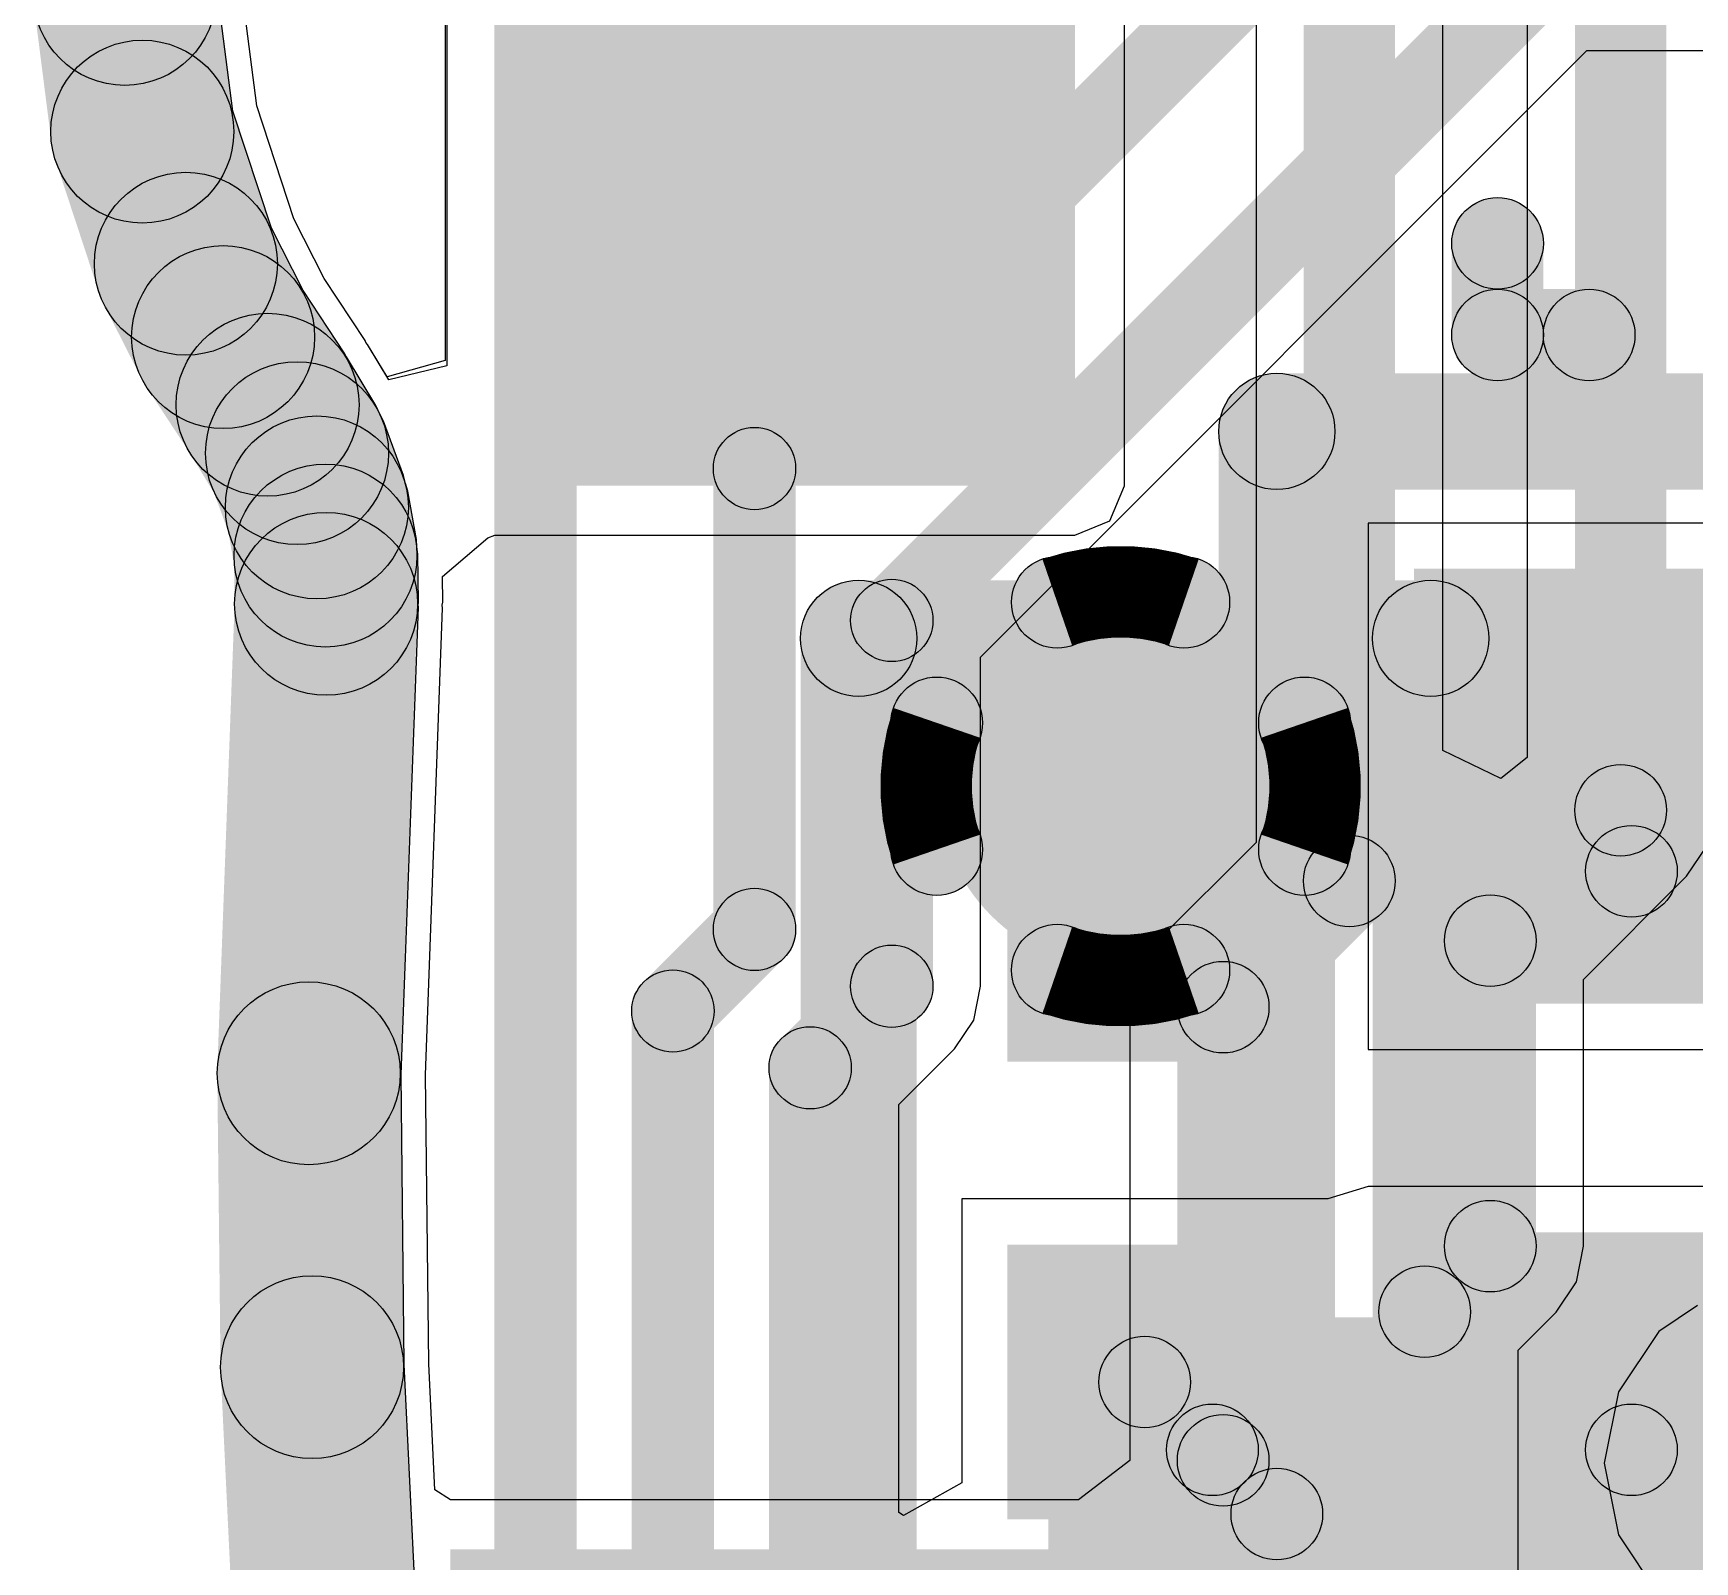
# Model space of a CAD drawing. Header units: millimetres. Extents: x -1.43 to 1.09, y -0.91 to 0.99.
# Drawn here: x -1.4349 to -1.292, y -0.2271 to -0.0956 of the extents above; entities that cross this region are included whole.
import ezdxf

# ---------------------------------------------------------------- set-up
doc = ezdxf.new("R2010")
doc.units = ezdxf.units.MM
doc.header["$MEASUREMENT"] = 0
for name, color, linetype in [('BottomLayer', 5, 'Continuous'), ('InternalPlane1', 76, 'Continuous'), ('InternalPlane2', 16, 'Continuous'), ('TopLayer', 1, 'Continuous'), ('TopOverlay', 2, 'Continuous'), ('TopPaste', 8, 'Continuous'), ('TopSolder', 216, 'Continuous'), ('ViaHoleLayer', 16, 'Continuous')]:
    doc.layers.add(name, color=color, linetype=linetype)

# ---------------------------------------------------------------- blocks, each defined once
blk = doc.blocks.new('RSM0032B_33')
at = {"layer": 'TopOverlay'}
h = blk.add_hatch(color=2, dxfattribs=at)
edge = h.paths.add_edge_path()
edge.add_arc((0.0876, -0.07972), 0.00394, 0, 360)
for points in [[(0.09154, -0.0876), (0.08366, -0.0876), (0.08366, -0.07972), (0.09154, -0.07972)], [(0.0876, -0.08366), (0.0876, -0.09154), (0.07972, -0.09154), (0.07972, -0.08366)]]:
    blk.add_hatch(color=2, dxfattribs=at).paths.add_polyline_path(points)
h = blk.add_hatch(color=2, dxfattribs=at)
edge = h.paths.add_edge_path()
edge.add_arc((0.07972, -0.0876), 0.00394, 0, 360)
h = blk.add_hatch(color=2, dxfattribs=at)
edge = h.paths.add_edge_path()
edge.add_arc((0.0876, -0.0876), 0.00394, 0, 360)
h = blk.add_hatch(color=2, dxfattribs=at)
edge = h.paths.add_edge_path()
edge.add_arc((0.0876, -0.0876), 0.00394, 0, 360)
for centre in [(0.0876, -0.07972), (0.07972, -0.0876), (0.0876, -0.0876), (0.0876, -0.0876)]:
    blk.add_circle(centre, 0.00394, dxfattribs=at)
blk = doc.blocks.new('P________0603__1608__61')
at = {"layer": 'TopLayer'}
for points in [[(-0.04724, 0.0187), (-0.00984, 0.0187), (-0.00984, -0.0187), (-0.04724, -0.0187)], [(0.00984, 0.0187), (0.04724, 0.0187), (0.04724, -0.0187), (0.00984, -0.0187)]]:
    blk.add_hatch(color=1, dxfattribs=at).paths.add_polyline_path(points)
at = {"layer": 'TopOverlay'}
h = blk.add_hatch(color=2, dxfattribs=at)
edge = h.paths.add_edge_path()
edge.add_arc((-0.05906, 0.03051), 0.005, 0, 360)
h = blk.add_hatch(color=2, dxfattribs=at)
edge = h.paths.add_edge_path()
edge.add_arc((-0.05906, 0.03051), 0.005, 0, 360)
for points in [[(0.05906, 0.03551), (0.05906, 0.02551), (-0.05906, 0.02551), (-0.05906, 0.03551)], [(-0.05406, -0.03051), (-0.06406, -0.03051), (-0.06406, 0.03051), (-0.05406, 0.03051)], [(0.06406, -0.03051), (0.05406, -0.03051), (0.05406, 0.03051), (0.06406, 0.03051)], [(0.05906, -0.02551), (0.05906, -0.03551), (-0.05906, -0.03551), (-0.05906, -0.02551)]]:
    blk.add_hatch(color=2, dxfattribs=at).paths.add_polyline_path(points)
h = blk.add_hatch(color=2, dxfattribs=at)
edge = h.paths.add_edge_path()
edge.add_arc((0.05906, 0.03051), 0.005, 0, 360)
h = blk.add_hatch(color=2, dxfattribs=at)
edge = h.paths.add_edge_path()
edge.add_arc((0.05906, 0.03051), 0.005, 0, 360)
h = blk.add_hatch(color=2, dxfattribs=at)
edge = h.paths.add_edge_path()
edge.add_arc((-0.05906, -0.03051), 0.005, 0, 360)
h = blk.add_hatch(color=2, dxfattribs=at)
edge = h.paths.add_edge_path()
edge.add_arc((-0.05906, -0.03051), 0.005, 0, 360)
h = blk.add_hatch(color=2, dxfattribs=at)
edge = h.paths.add_edge_path()
edge.add_arc((0.05906, -0.03051), 0.005, 0, 360)
h = blk.add_hatch(color=2, dxfattribs=at)
edge = h.paths.add_edge_path()
edge.add_arc((0.05906, -0.03051), 0.005, 0, 360)
at = {"layer": 'TopPaste'}
for points in [[(-0.04724, 0.0187), (-0.00984, 0.0187), (-0.00984, -0.0187), (-0.04724, -0.0187)], [(0.00984, 0.0187), (0.04724, 0.0187), (0.04724, -0.0187), (0.00984, -0.0187)]]:
    blk.add_hatch(color=8, dxfattribs=at).paths.add_polyline_path(points)
at = {"layer": 'TopSolder'}
for points in [[(-0.04724, 0.0187), (-0.00984, 0.0187), (-0.00984, -0.0187), (-0.04724, -0.0187)], [(0.00984, 0.0187), (0.04724, 0.0187), (0.04724, -0.0187), (0.00984, -0.0187)]]:
    blk.add_hatch(color=216, dxfattribs=at).paths.add_polyline_path(points)
at = {"layer": 'TopOverlay'}
for centre in [(-0.05906, 0.03051), (-0.05906, 0.03051), (0.05906, 0.03051), (0.05906, 0.03051), (-0.05906, -0.03051), (-0.05906, -0.03051), (0.05906, -0.03051), (0.05906, -0.03051)]:
    blk.add_circle(centre, 0.005, dxfattribs=at)
blk = doc.blocks.new('P________0402__1005__65')
at = {"layer": 'TopLayer'}
for points in [[(-0.0315, 0.01181), (-0.00787, 0.01181), (-0.00787, -0.01181), (-0.0315, -0.01181)], [(0.00787, 0.01181), (0.0315, 0.01181), (0.0315, -0.01181), (0.00787, -0.01181)]]:
    blk.add_hatch(color=1, dxfattribs=at).paths.add_polyline_path(points)
at = {"layer": 'TopOverlay'}
h = blk.add_hatch(color=2, dxfattribs=at)
edge = h.paths.add_edge_path()
edge.add_arc((-0.04429, 0.02461), 0.005, 0, 360)
h = blk.add_hatch(color=2, dxfattribs=at)
edge = h.paths.add_edge_path()
edge.add_arc((-0.04429, 0.02461), 0.005, 0, 360)
for points in [[(0.04429, 0.02961), (0.04429, 0.01961), (-0.04429, 0.01961), (-0.04429, 0.02961)], [(-0.03929, -0.02461), (-0.04929, -0.02461), (-0.04929, 0.02461), (-0.03929, 0.02461)], [(0.04929, -0.02461), (0.03929, -0.02461), (0.03929, 0.02461), (0.04929, 0.02461)], [(0.04429, -0.01961), (0.04429, -0.02961), (-0.04429, -0.02961), (-0.04429, -0.01961)]]:
    blk.add_hatch(color=2, dxfattribs=at).paths.add_polyline_path(points)
h = blk.add_hatch(color=2, dxfattribs=at)
edge = h.paths.add_edge_path()
edge.add_arc((0.04429, 0.02461), 0.005, 0, 360)
h = blk.add_hatch(color=2, dxfattribs=at)
edge = h.paths.add_edge_path()
edge.add_arc((0.04429, 0.02461), 0.005, 0, 360)
h = blk.add_hatch(color=2, dxfattribs=at)
edge = h.paths.add_edge_path()
edge.add_arc((-0.04429, -0.02461), 0.005, 0, 360)
h = blk.add_hatch(color=2, dxfattribs=at)
edge = h.paths.add_edge_path()
edge.add_arc((-0.04429, -0.02461), 0.005, 0, 360)
h = blk.add_hatch(color=2, dxfattribs=at)
edge = h.paths.add_edge_path()
edge.add_arc((0.04429, -0.02461), 0.005, 0, 360)
h = blk.add_hatch(color=2, dxfattribs=at)
edge = h.paths.add_edge_path()
edge.add_arc((0.04429, -0.02461), 0.005, 0, 360)
at = {"layer": 'TopPaste'}
for points in [[(-0.0315, 0.01181), (-0.00787, 0.01181), (-0.00787, -0.01181), (-0.0315, -0.01181)], [(0.00787, 0.01181), (0.0315, 0.01181), (0.0315, -0.01181), (0.00787, -0.01181)]]:
    blk.add_hatch(color=8, dxfattribs=at).paths.add_polyline_path(points)
at = {"layer": 'TopSolder'}
for points in [[(-0.0315, 0.01181), (-0.00787, 0.01181), (-0.00787, -0.01181), (-0.0315, -0.01181)], [(0.00787, 0.01181), (0.0315, 0.01181), (0.0315, -0.01181), (0.00787, -0.01181)]]:
    blk.add_hatch(color=216, dxfattribs=at).paths.add_polyline_path(points)
at = {"layer": 'TopOverlay'}
for centre in [(-0.04429, 0.02461), (-0.04429, 0.02461), (0.04429, 0.02461), (0.04429, 0.02461), (-0.04429, -0.02461), (-0.04429, -0.02461), (0.04429, -0.02461), (0.04429, -0.02461)]:
    blk.add_circle(centre, 0.005, dxfattribs=at)

msp = doc.modelspace()

# ---------------------------------------------------------------- hatches: boundary and pattern name
at = {"layer": 'BottomLayer'}
for points in [[(-1.31776, -0.16854), (-1.32563, -0.16854), (-1.32563, 0.00926), (-1.31776, 0.00926)], [(-1.29442, -0.16246), (-1.3023, -0.16246), (-1.3023, -0.0512), (-1.29442, -0.0512)], [(-1.39523, -0.13454), (-1.34531, -0.13454), (-1.34531, -0.05963), (-1.39523, -0.05963)], [(-1.3068, -0.17647), (-1.31236, -0.1709), (-1.30114, -0.15968), (-1.29558, -0.16525)], [(-1.32978, -0.18219), (-1.33534, -0.17662), (-1.32448, -0.16576), (-1.31891, -0.17133)], [(-1.30564, -0.19996), (-1.31352, -0.19996), (-1.31352, -0.17368), (-1.30564, -0.17368)], [(-1.32862, -0.21839), (-1.3365, -0.21839), (-1.3365, -0.1794), (-1.32862, -0.1794)], [(-1.31243, -0.20838), (-1.318, -0.20281), (-1.31236, -0.19718), (-1.3068, -0.20274)], [(-1.31128, -0.24991), (-1.31915, -0.24991), (-1.31915, -0.2056), (-1.31128, -0.2056)], [(-1.33534, -0.22118), (-1.32978, -0.21561), (-1.32516, -0.22023), (-1.33073, -0.2258)], [(-1.324, -0.26502), (-1.33188, -0.26502), (-1.33188, -0.22301), (-1.324, -0.22301)], [(-1.39904, -0.28911), (-1.33833, -0.28911), (-1.33833, -0.22605), (-1.39904, -0.22605)]]:
    msp.add_hatch(color=5, dxfattribs=at).paths.add_polyline_path(points)
h = msp.add_hatch(color=5, dxfattribs=at)
edge = h.paths.add_edge_path()
edge.add_arc((-1.34138, -0.16039), 0.01181, 0, 360)
h = msp.add_hatch(color=5, dxfattribs=at)
edge = h.paths.add_edge_path()
edge.add_arc((-1.29836, -0.16246), 0.00394, 0, 360)
h = msp.add_hatch(color=5, dxfattribs=at)
edge = h.paths.add_edge_path()
edge.add_arc((-1.29836, -0.16246), 0.00394, 0, 360)
h = msp.add_hatch(color=5, dxfattribs=at)
edge = h.paths.add_edge_path()
edge.add_arc((-1.3217, -0.16854), 0.00394, 0, 360)
h = msp.add_hatch(color=5, dxfattribs=at)
edge = h.paths.add_edge_path()
edge.add_arc((-1.3217, -0.16854), 0.00394, 0, 360)
h = msp.add_hatch(color=5, dxfattribs=at)
edge = h.paths.add_edge_path()
edge.add_arc((-1.30958, -0.17368), 0.00394, 0, 360)
h = msp.add_hatch(color=5, dxfattribs=at)
edge = h.paths.add_edge_path()
edge.add_arc((-1.30958, -0.17368), 0.00394, 0, 360)
h = msp.add_hatch(color=5, dxfattribs=at)
edge = h.paths.add_edge_path()
edge.add_arc((-1.33256, -0.1794), 0.00394, 0, 360)
h = msp.add_hatch(color=5, dxfattribs=at)
edge = h.paths.add_edge_path()
edge.add_arc((-1.33256, -0.1794), 0.00394, 0, 360)
h = msp.add_hatch(color=5, dxfattribs=at)
edge = h.paths.add_edge_path()
edge.add_arc((-1.30958, -0.19996), 0.00394, 0, 360)
h = msp.add_hatch(color=5, dxfattribs=at)
edge = h.paths.add_edge_path()
edge.add_arc((-1.30958, -0.19996), 0.00394, 0, 360)
h = msp.add_hatch(color=5, dxfattribs=at)
edge = h.paths.add_edge_path()
edge.add_arc((-1.31522, -0.2056), 0.00394, 0, 360)
h = msp.add_hatch(color=5, dxfattribs=at)
edge = h.paths.add_edge_path()
edge.add_arc((-1.31522, -0.2056), 0.00394, 0, 360)
h = msp.add_hatch(color=5, dxfattribs=at)
edge = h.paths.add_edge_path()
edge.add_arc((-1.28372, -0.21864), 0.01181, 0, 360)
h = msp.add_hatch(color=5, dxfattribs=at)
edge = h.paths.add_edge_path()
edge.add_arc((-1.33256, -0.21839), 0.00394, 0, 360)
h = msp.add_hatch(color=5, dxfattribs=at)
edge = h.paths.add_edge_path()
edge.add_arc((-1.33256, -0.21839), 0.00394, 0, 360)
h = msp.add_hatch(color=5, dxfattribs=at)
edge = h.paths.add_edge_path()
edge.add_arc((-1.32794, -0.22301), 0.00394, 0, 360)
h = msp.add_hatch(color=5, dxfattribs=at)
edge = h.paths.add_edge_path()
edge.add_arc((-1.32794, -0.22301), 0.00394, 0, 360)
at = {"layer": 'InternalPlane1'}
h = msp.add_hatch(color=76, dxfattribs=at)
edge = h.paths.add_edge_path()
edge.add_arc((-1.42706, -0.09223), 0.00787, 0, 360)
h = msp.add_hatch(color=76, dxfattribs=at)
edge = h.paths.add_edge_path()
edge.add_arc((-1.42706, -0.09223), 0.00787, 0, 360)
for points in [[(-1.43487, -0.09323), (-1.41925, -0.09123), (-1.41773, -0.10308), (-1.43336, -0.10507)], [(-1.43302, -0.10654), (-1.41807, -0.10161), (-1.41432, -0.11298), (-1.42928, -0.1179)], [(-1.42882, -0.11901), (-1.41478, -0.11187), (-1.41158, -0.11818), (-1.42562, -0.12532)], [(-1.42517, -0.12608), (-1.41202, -0.11742), (-1.40819, -0.12324), (-1.42134, -0.1319)], [(-1.42151, -0.13164), (-1.40803, -0.12349), (-1.4055, -0.12767), (-1.41898, -0.13582)], [(-1.41963, -0.13447), (-1.40486, -0.12902), (-1.40314, -0.13367), (-1.41792, -0.13912)], [(-1.41828, -0.13777), (-1.40278, -0.13502), (-1.40204, -0.13917), (-1.41755, -0.14193)], [(-1.41767, -0.14066), (-1.40192, -0.14044), (-1.40186, -0.14459), (-1.41761, -0.14481)], [(-1.40336, -0.18539), (-1.4191, -0.1848), (-1.4176, -0.14441), (-1.40187, -0.14499)], [(-1.4191, -0.18518), (-1.40335, -0.18501), (-1.40307, -0.21028), (-1.41882, -0.21045)], [(-1.41881, -0.21074), (-1.40308, -0.20999), (-1.40187, -0.23522), (-1.4176, -0.23598)]]:
    msp.add_hatch(color=76, dxfattribs=at).paths.add_polyline_path(points)
h = msp.add_hatch(color=76, dxfattribs=at)
edge = h.paths.add_edge_path()
edge.add_arc((-1.42555, -0.10408), 0.00787, 0, 360)
h = msp.add_hatch(color=76, dxfattribs=at)
edge = h.paths.add_edge_path()
edge.add_arc((-1.42555, -0.10408), 0.00787, 0, 360)
h = msp.add_hatch(color=76, dxfattribs=at)
edge = h.paths.add_edge_path()
edge.add_arc((-1.4218, -0.11544), 0.00787, 0, 360)
h = msp.add_hatch(color=76, dxfattribs=at)
edge = h.paths.add_edge_path()
edge.add_arc((-1.4218, -0.11544), 0.00787, 0, 360)
h = msp.add_hatch(color=76, dxfattribs=at)
edge = h.paths.add_edge_path()
edge.add_arc((-1.4186, -0.12175), 0.00787, 0, 360)
h = msp.add_hatch(color=76, dxfattribs=at)
edge = h.paths.add_edge_path()
edge.add_arc((-1.4186, -0.12175), 0.00787, 0, 360)
h = msp.add_hatch(color=76, dxfattribs=at)
edge = h.paths.add_edge_path()
edge.add_arc((-1.41477, -0.12757), 0.00787, 0, 360)
h = msp.add_hatch(color=76, dxfattribs=at)
edge = h.paths.add_edge_path()
edge.add_arc((-1.41477, -0.12757), 0.00787, 0, 360)
h = msp.add_hatch(color=76, dxfattribs=at)
edge = h.paths.add_edge_path()
edge.add_arc((-1.41224, -0.13174), 0.00787, 0, 360)
h = msp.add_hatch(color=76, dxfattribs=at)
edge = h.paths.add_edge_path()
edge.add_arc((-1.41224, -0.13174), 0.00787, 0, 360)
h = msp.add_hatch(color=76, dxfattribs=at)
edge = h.paths.add_edge_path()
edge.add_arc((-1.41053, -0.1364), 0.00787, 0, 360)
h = msp.add_hatch(color=76, dxfattribs=at)
edge = h.paths.add_edge_path()
edge.add_arc((-1.41053, -0.1364), 0.00787, 0, 360)
h = msp.add_hatch(color=76, dxfattribs=at)
edge = h.paths.add_edge_path()
edge.add_arc((-1.40979, -0.14055), 0.00787, 0, 360)
h = msp.add_hatch(color=76, dxfattribs=at)
edge = h.paths.add_edge_path()
edge.add_arc((-1.40979, -0.14055), 0.00787, 0, 360)
h = msp.add_hatch(color=76, dxfattribs=at)
edge = h.paths.add_edge_path()
edge.add_arc((-1.40974, -0.1447), 0.00787, 0, 360)
h = msp.add_hatch(color=76, dxfattribs=at)
edge = h.paths.add_edge_path()
edge.add_arc((-1.40974, -0.1447), 0.00787, 0, 360)
h = msp.add_hatch(color=76, dxfattribs=at)
edge = h.paths.add_edge_path()
edge.add_arc((-1.34683, -0.14457), 0.00394, 0, 360)
h = msp.add_hatch(color=76, dxfattribs=at)
edge = h.paths.add_edge_path()
edge.add_arc((-1.33594, -0.14457), 0.00394, 0, 360)
h = msp.add_hatch(color=76, dxfattribs=at)
edge = h.paths.add_edge_path()
edge.add_arc((-1.3572, -0.15494), 0.00394, 0, 360)
h = msp.add_hatch(color=76, dxfattribs=at)
edge = h.paths.add_edge_path()
edge.add_arc((-1.32556, -0.15494), 0.00394, 0, 360)
h = msp.add_hatch(color=76, dxfattribs=at)
edge = h.paths.add_edge_path()
edge.add_arc((-1.3572, -0.16584), 0.00394, 0, 360)
h = msp.add_hatch(color=76, dxfattribs=at)
edge = h.paths.add_edge_path()
edge.add_arc((-1.32556, -0.16584), 0.00394, 0, 360)
h = msp.add_hatch(color=76, dxfattribs=at)
edge = h.paths.add_edge_path()
edge.add_arc((-1.34683, -0.17621), 0.00394, 0, 360)
h = msp.add_hatch(color=76, dxfattribs=at)
edge = h.paths.add_edge_path()
edge.add_arc((-1.33594, -0.17621), 0.00394, 0, 360)
h = msp.add_hatch(color=76, dxfattribs=at)
edge = h.paths.add_edge_path()
edge.add_arc((-1.41123, -0.18509), 0.00787, 0, 360)
h = msp.add_hatch(color=76, dxfattribs=at)
edge = h.paths.add_edge_path()
edge.add_arc((-1.41123, -0.18509), 0.00787, 0, 360)
h = msp.add_hatch(color=76, dxfattribs=at)
edge = h.paths.add_edge_path()
edge.add_arc((-1.41095, -0.21037), 0.00787, 0, 360)
h = msp.add_hatch(color=76, dxfattribs=at)
edge = h.paths.add_edge_path()
edge.add_arc((-1.41095, -0.21037), 0.00787, 0, 360)
h = msp.add_hatch(color=76, dxfattribs=at)
edge = h.paths.add_edge_path()
edge.add_arc((-1.28372, -0.21864), 0.01575, 0, 360)
at = {"layer": 'InternalPlane2'}
h = msp.add_hatch(color=16, dxfattribs=at)
edge = h.paths.add_edge_path()
edge.add_arc((-1.42706, -0.09223), 0.00787, 0, 360)
h = msp.add_hatch(color=16, dxfattribs=at)
edge = h.paths.add_edge_path()
edge.add_arc((-1.42706, -0.09223), 0.00787, 0, 360)
for points in [[(-1.43487, -0.09323), (-1.41925, -0.09123), (-1.41773, -0.10308), (-1.43336, -0.10507)], [(-1.43302, -0.10654), (-1.41807, -0.10161), (-1.41432, -0.11298), (-1.42928, -0.1179)], [(-1.42882, -0.11901), (-1.41478, -0.11187), (-1.41158, -0.11818), (-1.42562, -0.12532)], [(-1.42517, -0.12608), (-1.41202, -0.11742), (-1.40819, -0.12324), (-1.42134, -0.1319)], [(-1.42151, -0.13164), (-1.40803, -0.12349), (-1.4055, -0.12767), (-1.41898, -0.13582)], [(-1.41963, -0.13447), (-1.40486, -0.12902), (-1.40314, -0.13367), (-1.41792, -0.13912)], [(-1.41828, -0.13777), (-1.40278, -0.13502), (-1.40204, -0.13917), (-1.41755, -0.14193)], [(-1.41767, -0.14066), (-1.40192, -0.14044), (-1.40186, -0.14459), (-1.41761, -0.14481)], [(-1.40336, -0.18539), (-1.4191, -0.1848), (-1.4176, -0.14441), (-1.40187, -0.14499)], [(-1.4191, -0.18518), (-1.40335, -0.18501), (-1.40307, -0.21028), (-1.41882, -0.21045)], [(-1.41881, -0.21074), (-1.40308, -0.20999), (-1.40187, -0.23522), (-1.4176, -0.23598)]]:
    msp.add_hatch(color=16, dxfattribs=at).paths.add_polyline_path(points)
h = msp.add_hatch(color=16, dxfattribs=at)
edge = h.paths.add_edge_path()
edge.add_arc((-1.42555, -0.10408), 0.00787, 0, 360)
h = msp.add_hatch(color=16, dxfattribs=at)
edge = h.paths.add_edge_path()
edge.add_arc((-1.42555, -0.10408), 0.00787, 0, 360)
h = msp.add_hatch(color=16, dxfattribs=at)
edge = h.paths.add_edge_path()
edge.add_arc((-1.4218, -0.11544), 0.00787, 0, 360)
h = msp.add_hatch(color=16, dxfattribs=at)
edge = h.paths.add_edge_path()
edge.add_arc((-1.4218, -0.11544), 0.00787, 0, 360)
h = msp.add_hatch(color=16, dxfattribs=at)
edge = h.paths.add_edge_path()
edge.add_arc((-1.4186, -0.12175), 0.00787, 0, 360)
h = msp.add_hatch(color=16, dxfattribs=at)
edge = h.paths.add_edge_path()
edge.add_arc((-1.4186, -0.12175), 0.00787, 0, 360)
h = msp.add_hatch(color=16, dxfattribs=at)
edge = h.paths.add_edge_path()
edge.add_arc((-1.41477, -0.12757), 0.00787, 0, 360)
h = msp.add_hatch(color=16, dxfattribs=at)
edge = h.paths.add_edge_path()
edge.add_arc((-1.41477, -0.12757), 0.00787, 0, 360)
h = msp.add_hatch(color=16, dxfattribs=at)
edge = h.paths.add_edge_path()
edge.add_arc((-1.41224, -0.13174), 0.00787, 0, 360)
h = msp.add_hatch(color=16, dxfattribs=at)
edge = h.paths.add_edge_path()
edge.add_arc((-1.41224, -0.13174), 0.00787, 0, 360)
h = msp.add_hatch(color=16, dxfattribs=at)
edge = h.paths.add_edge_path()
edge.add_arc((-1.41053, -0.1364), 0.00787, 0, 360)
h = msp.add_hatch(color=16, dxfattribs=at)
edge = h.paths.add_edge_path()
edge.add_arc((-1.41053, -0.1364), 0.00787, 0, 360)
h = msp.add_hatch(color=16, dxfattribs=at)
edge = h.paths.add_edge_path()
edge.add_arc((-1.40979, -0.14055), 0.00787, 0, 360)
h = msp.add_hatch(color=16, dxfattribs=at)
edge = h.paths.add_edge_path()
edge.add_arc((-1.40979, -0.14055), 0.00787, 0, 360)
h = msp.add_hatch(color=16, dxfattribs=at)
edge = h.paths.add_edge_path()
edge.add_arc((-1.40974, -0.1447), 0.00787, 0, 360)
h = msp.add_hatch(color=16, dxfattribs=at)
edge = h.paths.add_edge_path()
edge.add_arc((-1.40974, -0.1447), 0.00787, 0, 360)
h = msp.add_hatch(color=16, dxfattribs=at)
edge = h.paths.add_edge_path()
edge.add_arc((-1.34138, -0.16039), 0.01575, 0, 360)
h = msp.add_hatch(color=16, dxfattribs=at)
edge = h.paths.add_edge_path()
edge.add_arc((-1.41123, -0.18509), 0.00787, 0, 360)
h = msp.add_hatch(color=16, dxfattribs=at)
edge = h.paths.add_edge_path()
edge.add_arc((-1.41123, -0.18509), 0.00787, 0, 360)
h = msp.add_hatch(color=16, dxfattribs=at)
edge = h.paths.add_edge_path()
edge.add_arc((-1.41095, -0.21037), 0.00787, 0, 360)
h = msp.add_hatch(color=16, dxfattribs=at)
edge = h.paths.add_edge_path()
edge.add_arc((-1.41095, -0.21037), 0.00787, 0, 360)
h = msp.add_hatch(color=16, dxfattribs=at)
edge = h.paths.add_edge_path()
edge.add_arc((-1.28372, -0.21864), 0.01575, 0, 360)
at = {"layer": 'TopLayer'}
for points in [[(-1.37037, -0.13557), (-1.37538, -0.13056), (-1.31566, -0.07083), (-1.31065, -0.07584)], [(-1.38817, -0.24722), (-1.39525, -0.24722), (-1.39525, -0.07859), (-1.38817, -0.07859)], [(-1.35856, -0.14863), (-1.36357, -0.14362), (-1.30653, -0.08658), (-1.30152, -0.09159)], [(-1.29465, -0.1705), (-1.30021, -0.16493), (-1.26351, -0.12822), (-1.25794, -0.13379)], [(-1.36934, -0.17271), (-1.37642, -0.17271), (-1.37642, -0.13306), (-1.36934, -0.13306)], [(-1.35752, -0.1776), (-1.36461, -0.1776), (-1.36461, -0.14613), (-1.35752, -0.14613)], [(-1.3774, -0.18223), (-1.38241, -0.17722), (-1.37538, -0.1702), (-1.37037, -0.17521)], [(-1.36558, -0.18713), (-1.37059, -0.18212), (-1.36357, -0.17509), (-1.35856, -0.18011)], [(-1.37636, -0.24232), (-1.38344, -0.24232), (-1.38344, -0.17973), (-1.37636, -0.17973)], [(-1.36455, -0.23113), (-1.37163, -0.23113), (-1.37163, -0.18462), (-1.36455, -0.18462)], [(-1.3476, -0.23718), (-1.27207, -0.23718), (-1.27207, -0.20609), (-1.3476, -0.20609)], [(-1.34209, -0.21443), (-1.33652, -0.20886), (-1.33069, -0.21469), (-1.33626, -0.22026)], [(-1.33348, -0.22141), (-1.33348, -0.21354), (-1.29743, -0.21354), (-1.29743, -0.22141)]]:
    msp.add_hatch(color=1, dxfattribs=at).paths.add_polyline_path(points)
h = msp.add_hatch(color=1, dxfattribs=at)
edge = h.paths.add_edge_path()
edge.add_arc((-1.37288, -0.13306), 0.00354, 0, 360)
h = msp.add_hatch(color=1, dxfattribs=at)
edge = h.paths.add_edge_path()
edge.add_arc((-1.37288, -0.13306), 0.00354, 0, 360)
h = msp.add_hatch(color=1, dxfattribs=at)
edge = h.paths.add_edge_path()
edge.add_arc((-1.36107, -0.14613), 0.00354, 0, 360)
h = msp.add_hatch(color=1, dxfattribs=at)
edge = h.paths.add_edge_path()
edge.add_arc((-1.36107, -0.14613), 0.00354, 0, 360)
h = msp.add_hatch(color=1, dxfattribs=at)
edge = h.paths.add_edge_path()
edge.add_arc((-1.34138, -0.16039), 0.01181, 0, 360)
h = msp.add_hatch(color=1, dxfattribs=at)
edge = h.paths.add_edge_path()
edge.add_arc((-1.29743, -0.16771), 0.00394, 0, 360)
h = msp.add_hatch(color=1, dxfattribs=at)
edge = h.paths.add_edge_path()
edge.add_arc((-1.37288, -0.17271), 0.00354, 0, 360)
h = msp.add_hatch(color=1, dxfattribs=at)
edge = h.paths.add_edge_path()
edge.add_arc((-1.37288, -0.17271), 0.00354, 0, 360)
h = msp.add_hatch(color=1, dxfattribs=at)
edge = h.paths.add_edge_path()
edge.add_arc((-1.36107, -0.1776), 0.00354, 0, 360)
h = msp.add_hatch(color=1, dxfattribs=at)
edge = h.paths.add_edge_path()
edge.add_arc((-1.36107, -0.1776), 0.00354, 0, 360)
h = msp.add_hatch(color=1, dxfattribs=at)
edge = h.paths.add_edge_path()
edge.add_arc((-1.3799, -0.17973), 0.00354, 0, 360)
h = msp.add_hatch(color=1, dxfattribs=at)
edge = h.paths.add_edge_path()
edge.add_arc((-1.3799, -0.17973), 0.00354, 0, 360)
h = msp.add_hatch(color=1, dxfattribs=at)
edge = h.paths.add_edge_path()
edge.add_arc((-1.36809, -0.18462), 0.00354, 0, 360)
h = msp.add_hatch(color=1, dxfattribs=at)
edge = h.paths.add_edge_path()
edge.add_arc((-1.36809, -0.18462), 0.00354, 0, 360)
h = msp.add_hatch(color=1, dxfattribs=at)
edge = h.paths.add_edge_path()
edge.add_arc((-1.28372, -0.21864), 0.01181, 0, 360)
h = msp.add_hatch(color=1, dxfattribs=at)
edge = h.paths.add_edge_path()
edge.add_arc((-1.33931, -0.21165), 0.00394, 0, 360)
h = msp.add_hatch(color=1, dxfattribs=at)
edge = h.paths.add_edge_path()
edge.add_arc((-1.33348, -0.21748), 0.00394, 0, 360)
h = msp.add_hatch(color=1, dxfattribs=at)
edge = h.paths.add_edge_path()
edge.add_arc((-1.33348, -0.21748), 0.00394, 0, 360)
h = msp.add_hatch(color=1, dxfattribs=at)
edge = h.paths.add_edge_path()
edge.add_arc((-1.29743, -0.21748), 0.00394, 0, 360)
at = {"layer": 'ViaHoleLayer'}
h = msp.add_hatch(color=16, dxfattribs=at)
edge = h.paths.add_edge_path()
edge.add_arc((-1.34138, -0.16039), 0.00591, 0, 360)

# ---------------------------------------------------------------- linework, layer by layer
at = {"layer": 'BottomLayer'}
for p, q in [((-1.31367, -0.15733), (-1.31367, 0.00167)), ((-1.32973, -0.00451), (-1.32973, -0.16522)), ((-1.30639, -0.0512), (-1.30639, -0.15793)), ((-1.39949, -0.05963), (-1.39949, -0.12378)), ((-1.34105, -0.13454), (-1.34105, -0.05963)), ((-1.41571, -0.10185), (-1.41699, -0.0919)), ((-1.41251, -0.11158), (-1.41571, -0.10185)), ((-1.40991, -0.1167), (-1.41251, -0.11158)), ((-1.40639, -0.12205), (-1.40991, -0.1167)), ((-1.40631, -0.12223), (-1.40639, -0.12205)), ((-1.40618, -0.12238), (-1.40631, -0.12223)), ((-1.40449, -0.12517), (-1.40618, -0.12238)), ((-1.39949, -0.12378), (-1.40449, -0.12517)), ((-1.3423, -0.13755), (-1.34105, -0.13454)), ((-1.34531, -0.1388), (-1.3423, -0.13755)), ((-1.39973, -0.14235), (-1.39582, -0.13901)), ((-1.39582, -0.13901), (-1.39523, -0.1388)), ((-1.39523, -0.1388), (-1.39523, -0.1388)), ((-1.39523, -0.1388), (-1.39495, -0.1388)), ((-1.39495, -0.1388), (-1.34531, -0.1388)), ((-1.3997, -0.14456), (-1.39973, -0.14235)), ((-1.40119, -0.18522), (-1.39971, -0.14507)), ((-1.39975, -0.14482), (-1.3997, -0.14456)), ((-1.39971, -0.14507), (-1.39975, -0.14482)), ((-1.30867, -0.15972), (-1.31367, -0.15733)), ((-1.30639, -0.15793), (-1.30867, -0.15972)), ((-1.32973, -0.16522), (-1.33824, -0.17373)), ((-1.29268, -0.16814), (-1.29094, -0.16554)), ((-1.30155, -0.17701), (-1.29268, -0.16814)), ((-1.33824, -0.17373), (-1.33998, -0.17633)), ((-1.33998, -0.17633), (-1.34059, -0.1794)), ((-1.30155, -0.19996), (-1.30155, -0.17701)), ((-1.34059, -0.1794), (-1.34059, -0.21839)), ((-1.40091, -0.21007), (-1.40119, -0.18522)), ((-1.30216, -0.20303), (-1.30155, -0.19996)), ((-1.30155, -0.19996), (-1.30155, -0.19996)), ((-1.3039, -0.20564), (-1.30216, -0.20303)), ((-1.30719, -0.20892), (-1.3039, -0.20564)), ((-1.29175, -0.20507), (-1.29507, -0.20729)), ((-1.29507, -0.20729), (-1.29855, -0.2125)), ((-1.40039, -0.22093), (-1.40091, -0.21007)), ((-1.30719, -0.24658), (-1.30719, -0.20892)), ((-1.29855, -0.2125), (-1.29978, -0.21864)), ((-1.34059, -0.21839), (-1.34501, -0.22179)), ((-1.29978, -0.21864), (-1.29855, -0.22479)), ((-1.39904, -0.22179), (-1.40039, -0.22093)), ((-1.34501, -0.22179), (-1.39904, -0.22179)), ((-1.29855, -0.22479), (-1.29507, -0.23))]:
    msp.add_line(p, q, dxfattribs=at)
for centre in [(-1.29836, -0.16246), (-1.29836, -0.16246), (-1.3217, -0.16854), (-1.3217, -0.16854), (-1.30958, -0.17368), (-1.30958, -0.17368), (-1.33256, -0.1794), (-1.33256, -0.1794), (-1.30958, -0.19996), (-1.30958, -0.19996), (-1.31522, -0.2056), (-1.31522, -0.2056), (-1.33256, -0.21839), (-1.33256, -0.21839), (-1.32794, -0.22301), (-1.32794, -0.22301)]:
    msp.add_circle(centre, 0.00394, dxfattribs=at)
at = {"layer": 'InternalPlane1'}
for p, q in [((-1.41776, -0.10232), (-1.41909, -0.09197)), ((-1.41445, -0.11238), (-1.41776, -0.10232)), ((-1.41172, -0.11775), (-1.41445, -0.11238)), ((-1.40814, -0.1232), (-1.41172, -0.11775)), ((-1.40807, -0.12334), (-1.40814, -0.1232)), ((-1.40797, -0.12346), (-1.40807, -0.12334)), ((-1.40545, -0.12764), (-1.40797, -0.12346)), ((-1.40514, -0.12833), (-1.40545, -0.12764)), ((-1.40479, -0.129), (-1.40514, -0.12833)), ((-1.40308, -0.13365), (-1.40479, -0.129)), ((-1.40292, -0.13434), (-1.40308, -0.13365)), ((-1.40271, -0.13501), (-1.40292, -0.13434)), ((-1.40197, -0.13916), (-1.40271, -0.13501)), ((-1.40194, -0.1398), (-1.40197, -0.13916)), ((-1.40185, -0.14044), (-1.40194, -0.1398)), ((-1.40179, -0.14459), (-1.40185, -0.14044)), ((-1.40328, -0.1852), (-1.4018, -0.145)), ((-1.40182, -0.14479), (-1.40179, -0.14459)), ((-1.4018, -0.145), (-1.40182, -0.14479)), ((-1.40301, -0.21013), (-1.40328, -0.1852)), ((-1.4018, -0.23522), (-1.40301, -0.21013))]:
    msp.add_line(p, q, dxfattribs=at)
at = {"layer": 'InternalPlane1', "const_width": 0.00787}
for points in [[(-1.34683, -0.14457, -0.167343), (-1.33594, -0.14457)], [(-1.3572, -0.16584, -0.167343), (-1.3572, -0.15494)], [(-1.32556, -0.15494, -0.167343), (-1.32556, -0.16584)], [(-1.33594, -0.17621, -0.167343), (-1.34683, -0.17621)]]:
    msp.add_lwpolyline(points, format="xyb", dxfattribs=at)
at = {"layer": 'InternalPlane1'}
for centre, radius in [((-1.42706, -0.09223), 0.00787), ((-1.42706, -0.09223), 0.00787), ((-1.42555, -0.10408), 0.00787), ((-1.42555, -0.10408), 0.00787), ((-1.4218, -0.11544), 0.00787), ((-1.4218, -0.11544), 0.00787), ((-1.4186, -0.12175), 0.00787), ((-1.4186, -0.12175), 0.00787), ((-1.41477, -0.12757), 0.00787), ((-1.41477, -0.12757), 0.00787), ((-1.41224, -0.13174), 0.00787), ((-1.41224, -0.13174), 0.00787), ((-1.41053, -0.1364), 0.00787), ((-1.41053, -0.1364), 0.00787), ((-1.40979, -0.14055), 0.00787), ((-1.40979, -0.14055), 0.00787), ((-1.40974, -0.1447), 0.00787), ((-1.40974, -0.1447), 0.00787), ((-1.34683, -0.14457), 0.00394), ((-1.33594, -0.14457), 0.00394), ((-1.3572, -0.15494), 0.00394), ((-1.32556, -0.15494), 0.00394), ((-1.3572, -0.16584), 0.00394), ((-1.32556, -0.16584), 0.00394), ((-1.34683, -0.17621), 0.00394), ((-1.33594, -0.17621), 0.00394), ((-1.41123, -0.18509), 0.00787), ((-1.41123, -0.18509), 0.00787), ((-1.41095, -0.21037), 0.00787), ((-1.41095, -0.21037), 0.00787)]:
    msp.add_circle(centre, radius, dxfattribs=at)
at = {"layer": 'InternalPlane2'}
for p, q in [((-1.41776, -0.10232), (-1.41909, -0.09197)), ((-1.41445, -0.11238), (-1.41776, -0.10232)), ((-1.41172, -0.11775), (-1.41445, -0.11238)), ((-1.40814, -0.1232), (-1.41172, -0.11775)), ((-1.40807, -0.12334), (-1.40814, -0.1232)), ((-1.40797, -0.12346), (-1.40807, -0.12334)), ((-1.40545, -0.12764), (-1.40797, -0.12346)), ((-1.40514, -0.12833), (-1.40545, -0.12764)), ((-1.40479, -0.129), (-1.40514, -0.12833)), ((-1.40308, -0.13365), (-1.40479, -0.129)), ((-1.40292, -0.13434), (-1.40308, -0.13365)), ((-1.40271, -0.13501), (-1.40292, -0.13434)), ((-1.40197, -0.13916), (-1.40271, -0.13501)), ((-1.40194, -0.1398), (-1.40197, -0.13916)), ((-1.40185, -0.14044), (-1.40194, -0.1398)), ((-1.40179, -0.14459), (-1.40185, -0.14044)), ((-1.40328, -0.1852), (-1.4018, -0.145)), ((-1.40182, -0.14479), (-1.40179, -0.14459)), ((-1.4018, -0.145), (-1.40182, -0.14479)), ((-1.40301, -0.21013), (-1.40328, -0.1852)), ((-1.4018, -0.23522), (-1.40301, -0.21013))]:
    msp.add_line(p, q, dxfattribs=at)
for centre in [(-1.42706, -0.09223), (-1.42706, -0.09223), (-1.42555, -0.10408), (-1.42555, -0.10408), (-1.4218, -0.11544), (-1.4218, -0.11544), (-1.4186, -0.12175), (-1.4186, -0.12175), (-1.41477, -0.12757), (-1.41477, -0.12757), (-1.41224, -0.13174), (-1.41224, -0.13174), (-1.41053, -0.1364), (-1.41053, -0.1364), (-1.40979, -0.14055), (-1.40979, -0.14055), (-1.40974, -0.1447), (-1.40974, -0.1447), (-1.41123, -0.18509), (-1.41123, -0.18509), (-1.41095, -0.21037), (-1.41095, -0.21037)]:
    msp.add_circle(centre, 0.00787, dxfattribs=at)
at = {"layer": 'TopLayer'}
for p, q in [((-1.39934, -0.0806), (-1.39934, -0.12422)), ((-1.41571, -0.10185), (-1.41699, -0.0919)), ((-1.35344, -0.14928), (-1.30127, -0.09711)), ((-1.30127, -0.09711), (-1.28828, -0.09711)), ((-1.41251, -0.11158), (-1.41571, -0.10185)), ((-1.40991, -0.1167), (-1.41251, -0.11158)), ((-1.40639, -0.12205), (-1.40991, -0.1167)), ((-1.40631, -0.12223), (-1.40639, -0.12205)), ((-1.40618, -0.12238), (-1.40631, -0.12223)), ((-1.40434, -0.12543), (-1.40618, -0.12238)), ((-1.39934, -0.12422), (-1.40434, -0.12543)), ((-1.27882, -0.13775), (-1.32007, -0.13775)), ((-1.32007, -0.13775), (-1.32007, -0.18303)), ((-1.35344, -0.1776), (-1.35344, -0.14928)), ((-1.35402, -0.18052), (-1.35344, -0.1776)), ((-1.35344, -0.1776), (-1.35344, -0.1776)), ((-1.35567, -0.18299), (-1.35402, -0.18052)), ((-1.36046, -0.18778), (-1.35567, -0.18299)), ((-1.32007, -0.18303), (-1.27479, -0.18303)), ((-1.36046, -0.22286), (-1.36046, -0.18778)), ((-1.32007, -0.19484), (-1.32356, -0.1959)), ((-1.319, -0.19484), (-1.32007, -0.19484)), ((-1.32007, -0.19484), (-1.32007, -0.19484)), ((-1.27479, -0.19484), (-1.319, -0.19484)), ((-1.32356, -0.1959), (-1.35505, -0.1959)), ((-1.35505, -0.1959), (-1.35505, -0.22032)), ((-1.32356, -0.1959), (-1.32356, -0.1959)), ((-1.35505, -0.22032), (-1.36005, -0.22312)), ((-1.36005, -0.22312), (-1.36046, -0.22286))]:
    msp.add_line(p, q, dxfattribs=at)
for centre, radius in [((-1.37288, -0.13306), 0.00354), ((-1.37288, -0.13306), 0.00354), ((-1.36107, -0.14613), 0.00354), ((-1.36107, -0.14613), 0.00354), ((-1.29743, -0.16771), 0.00394), ((-1.37288, -0.17271), 0.00354), ((-1.37288, -0.17271), 0.00354), ((-1.36107, -0.1776), 0.00354), ((-1.36107, -0.1776), 0.00354), ((-1.3799, -0.17973), 0.00354), ((-1.3799, -0.17973), 0.00354), ((-1.36809, -0.18462), 0.00354), ((-1.36809, -0.18462), 0.00354), ((-1.33931, -0.21165), 0.00394), ((-1.33348, -0.21748), 0.00394), ((-1.33348, -0.21748), 0.00394), ((-1.29743, -0.21748), 0.00394)]:
    msp.add_circle(centre, radius, dxfattribs=at)

# ---------------------------------------------------------------- block references
at = {"rotation": 270}
for name, p in [('RSM0032B_33', (-1.22135, -0.03397)), ('P________0603__1608__61', (-1.29743, -0.18893)), ('P________0402__1005__65', (-1.33931, -0.19196))]:
    msp.add_blockref(name, p, dxfattribs=at)

doc.saveas('drawing.dxf')
